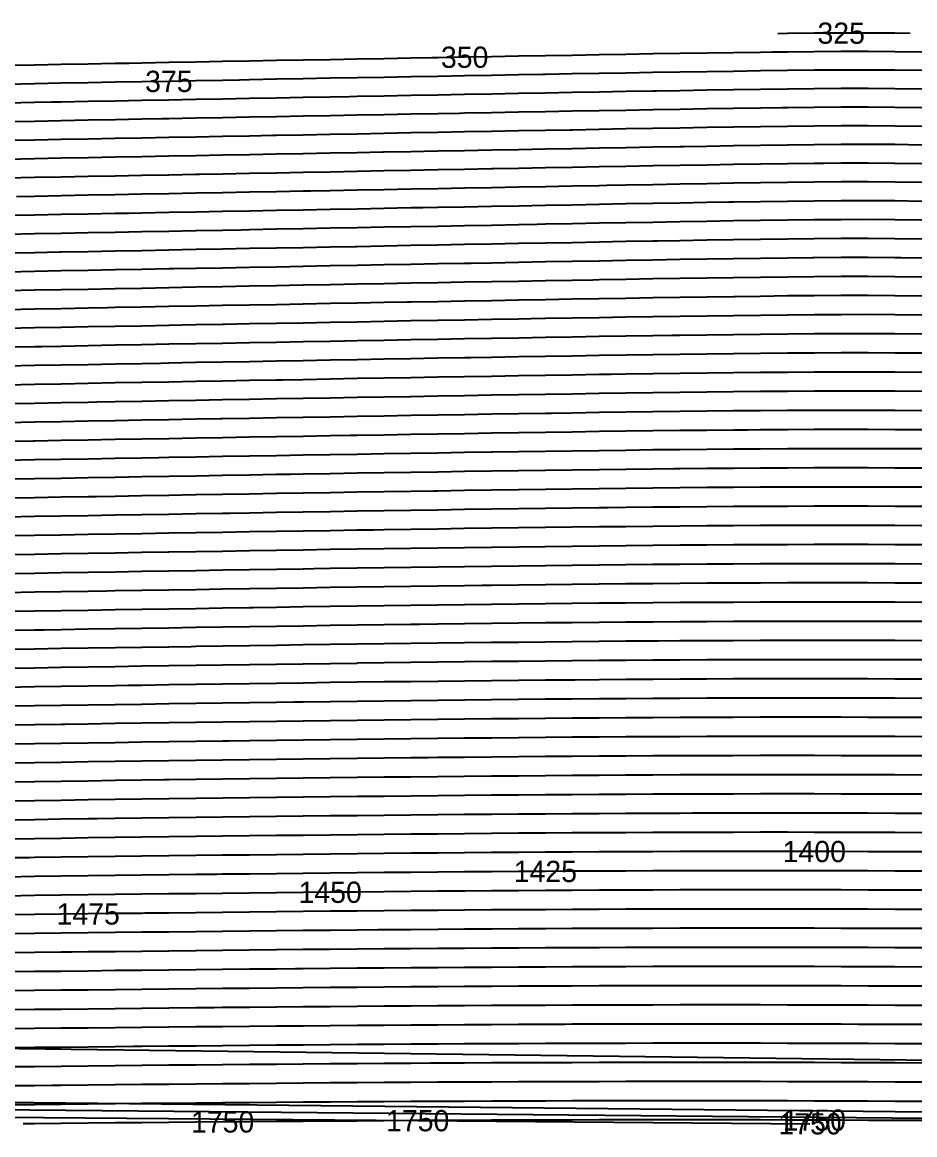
# Model space of a CAD drawing. Header units: metres. Extents: x 228 to 3387, y 31 to 162.
# Drawn here: x 1330 to 1435, y 31.4 to 162.3 of the extents above; entities that cross this region are included whole.
import ezdxf
from ezdxf.enums import TextEntityAlignment as Align

# ---------------------------------------------------------------- set-up
doc = ezdxf.new("R2010")
doc.units = ezdxf.units.M
for name, color, linetype in [('Vs_1000', 7, 'Continuous'), ('Vs_1025', 7, 'Continuous'), ('Vs_1050', 7, 'Continuous'), ('Vs_1075', 7, 'Continuous'), ('Vs_1100', 7, 'Continuous'), ('Vs_1125', 7, 'Continuous'), ('Vs_1150', 7, 'Continuous'), ('Vs_1175', 7, 'Continuous'), ('Vs_1200', 7, 'Continuous'), ('Vs_1225', 7, 'Continuous'), ('Vs_1250', 7, 'Continuous'), ('Vs_1275', 7, 'Continuous'), ('Vs_1300', 7, 'Continuous'), ('Vs_1325', 7, 'Continuous'), ('Vs_1350', 7, 'Continuous'), ('Vs_1375', 7, 'Continuous'), ('Vs_1400', 7, 'Continuous'), ('Vs_1425', 7, 'Continuous'), ('Vs_1450', 7, 'Continuous'), ('Vs_1475', 7, 'Continuous'), ('Vs_1500', 7, 'Continuous'), ('Vs_1525', 7, 'Continuous'), ('Vs_1550', 7, 'Continuous'), ('Vs_1575', 7, 'Continuous'), ('Vs_1600', 7, 'Continuous'), ('Vs_1625', 7, 'Continuous'), ('Vs_1650', 7, 'Continuous'), ('Vs_1675', 7, 'Continuous'), ('Vs_1700', 7, 'Continuous'), ('Vs_1725', 7, 'Continuous'), ('Vs_1750', 7, 'Continuous'), ('Vs_325', 7, 'Continuous'), ('Vs_350', 7, 'Continuous'), ('Vs_375', 7, 'Continuous'), ('Vs_400', 7, 'Continuous'), ('Vs_425', 7, 'Continuous'), ('Vs_450', 7, 'Continuous'), ('Vs_475', 7, 'Continuous'), ('Vs_500', 7, 'Continuous'), ('Vs_525', 7, 'Continuous'), ('Vs_550', 7, 'Continuous'), ('Vs_575', 7, 'Continuous'), ('Vs_600', 7, 'Continuous'), ('Vs_625', 7, 'Continuous'), ('Vs_650', 7, 'Continuous'), ('Vs_675', 7, 'Continuous'), ('Vs_700', 7, 'Continuous'), ('Vs_725', 7, 'Continuous'), ('Vs_750', 7, 'Continuous'), ('Vs_775', 7, 'Continuous'), ('Vs_800', 7, 'Continuous'), ('Vs_825', 7, 'Continuous'), ('Vs_850', 7, 'Continuous'), ('Vs_875', 7, 'Continuous'), ('Vs_900', 7, 'Continuous'), ('Vs_925', 7, 'Continuous'), ('Vs_950', 7, 'Continuous'), ('Vs_975', 7, 'Continuous')]:
    doc.layers.add(name, color=color, linetype=linetype)

msp = doc.modelspace()

# ---------------------------------------------------------------- linework, layer by layer
at = {"layer": 'Vs_1000'}
msp.add_lwpolyline([(1435.79, 100.8), (1432.63, 100.82), (1429.47, 100.83), (1426.31, 100.83), (1423.15, 100.83), (1419.98, 100.82), (1416.82, 100.81), (1413.66, 100.8), (1410.5, 100.78), (1407.34, 100.76), (1404.18, 100.73), (1401.01, 100.7), (1397.85, 100.67), (1394.69, 100.63), (1391.53, 100.59), (1391.44, 100.59), (1388.37, 100.55), (1385.2, 100.51), (1382.04, 100.47), (1378.88, 100.43), (1375.72, 100.38), (1372.56, 100.34), (1369.4, 100.29), (1366.23, 100.24), (1363.07, 100.19), (1359.91, 100.14), (1356.75, 100.09), (1353.59, 100.04), (1350.43, 99.99), (1347.26, 99.94), (1347.24, 99.94), (1344.1, 99.89), (1340.94, 99.84), (1337.78, 99.78), (1334.62, 99.73), (1331.45, 99.68), (1328.29, 99.62)], dxfattribs=at)
at = {"layer": 'Vs_1025'}
msp.add_lwpolyline([(1435.79, 98.55), (1432.63, 98.56), (1429.47, 98.57), (1426.31, 98.58), (1423.15, 98.58), (1419.98, 98.57), (1416.82, 98.56), (1413.66, 98.55), (1410.5, 98.53), (1407.34, 98.51), (1404.18, 98.48), (1401.01, 98.45), (1397.85, 98.42), (1394.69, 98.39), (1391.53, 98.35), (1388.37, 98.31), (1385.2, 98.27), (1382.04, 98.23), (1378.88, 98.19), (1375.72, 98.15), (1372.56, 98.1), (1369.4, 98.06), (1366.23, 98.01), (1364.31, 97.98), (1363.07, 97.96), (1359.91, 97.91), (1356.75, 97.86), (1353.59, 97.81), (1350.43, 97.76), (1347.26, 97.71), (1344.1, 97.66), (1340.94, 97.61), (1337.78, 97.56), (1334.62, 97.5), (1331.45, 97.45), (1328.29, 97.4)], dxfattribs=at)
at = {"layer": 'Vs_1050'}
msp.add_lwpolyline([(1435.79, 96.29), (1432.63, 96.31), (1429.47, 96.32), (1426.31, 96.32), (1423.15, 96.32), (1419.98, 96.32), (1416.82, 96.31), (1413.66, 96.29), (1410.5, 96.28), (1407.34, 96.26), (1404.18, 96.23), (1401.01, 96.21), (1397.85, 96.18), (1394.69, 96.14), (1391.53, 96.11), (1388.37, 96.07), (1385.2, 96.03), (1384.09, 96.02), (1382.04, 95.99), (1378.88, 95.95), (1375.72, 95.91), (1372.56, 95.87), (1369.4, 95.82), (1366.23, 95.78), (1363.07, 95.73), (1359.91, 95.68), (1356.75, 95.63), (1353.59, 95.58), (1350.43, 95.53), (1347.26, 95.48), (1344.1, 95.43), (1340.94, 95.38), (1339.98, 95.37), (1337.78, 95.33), (1334.62, 95.28), (1331.45, 95.23), (1328.29, 95.17)], dxfattribs=at)
at = {"layer": 'Vs_1075'}
msp.add_lwpolyline([(1435.79, 94.04), (1432.63, 94.05), (1429.47, 94.06), (1428.86, 94.06), (1426.31, 94.06), (1423.15, 94.06), (1419.98, 94.06), (1419.7, 94.06), (1416.82, 94.05), (1413.66, 94.04), (1410.5, 94.03), (1407.34, 94.01), (1404.18, 93.98), (1401.01, 93.96), (1397.85, 93.93), (1394.69, 93.9), (1391.53, 93.87), (1388.37, 93.83), (1385.2, 93.79), (1382.04, 93.75), (1378.88, 93.71), (1375.72, 93.67), (1372.56, 93.63), (1369.4, 93.59), (1366.23, 93.54), (1363.07, 93.5), (1359.91, 93.45), (1357.16, 93.41), (1356.75, 93.4), (1353.59, 93.35), (1350.43, 93.3), (1347.26, 93.25), (1344.1, 93.21), (1340.94, 93.15), (1337.78, 93.1), (1334.62, 93.05), (1331.45, 93), (1328.29, 92.95)], dxfattribs=at)
at = {"layer": 'Vs_1100'}
msp.add_lwpolyline([(1435.79, 91.78), (1432.63, 91.79), (1429.47, 91.8), (1426.31, 91.81), (1423.15, 91.81), (1419.98, 91.81), (1416.82, 91.8), (1413.66, 91.79), (1410.5, 91.77), (1407.34, 91.75), (1404.18, 91.73), (1401.01, 91.71), (1397.85, 91.68), (1394.69, 91.65), (1391.53, 91.62), (1388.37, 91.59), (1385.2, 91.55), (1382.04, 91.51), (1378.88, 91.47), (1376.74, 91.45), (1375.72, 91.43), (1372.56, 91.39), (1369.4, 91.35), (1366.23, 91.31), (1363.07, 91.26), (1359.91, 91.22), (1356.75, 91.17), (1353.59, 91.12), (1350.43, 91.07), (1347.26, 91.02), (1344.1, 90.98), (1340.94, 90.93), (1337.78, 90.88), (1334.62, 90.83), (1332.61, 90.79), (1331.45, 90.78), (1328.29, 90.72)], dxfattribs=at)
at = {"layer": 'Vs_1125'}
msp.add_lwpolyline([(1435.79, 89.52), (1432.63, 89.54), (1429.47, 89.55), (1426.31, 89.55), (1423.15, 89.55), (1419.98, 89.55), (1416.82, 89.54), (1413.66, 89.53), (1410.5, 89.52), (1407.34, 89.5), (1404.79, 89.49), (1404.18, 89.48), (1401.01, 89.46), (1397.85, 89.43), (1394.69, 89.41), (1391.53, 89.38), (1388.37, 89.34), (1385.2, 89.31), (1382.04, 89.27), (1378.88, 89.23), (1375.72, 89.2), (1372.56, 89.15), (1369.4, 89.11), (1366.23, 89.07), (1363.07, 89.03), (1359.91, 88.98), (1356.75, 88.94), (1353.59, 88.89), (1350.43, 88.84), (1349.9, 88.83), (1347.26, 88.79), (1344.1, 88.75), (1340.94, 88.7), (1337.78, 88.65), (1334.62, 88.6), (1331.45, 88.55), (1328.29, 88.5)], dxfattribs=at)
at = {"layer": 'Vs_1150'}
msp.add_lwpolyline([(1435.79, 87.27), (1432.63, 87.28), (1429.47, 87.29), (1426.31, 87.3), (1423.15, 87.3), (1419.98, 87.3), (1416.82, 87.29), (1413.66, 87.28), (1410.5, 87.27), (1407.34, 87.25), (1404.18, 87.23), (1401.01, 87.21), (1397.85, 87.19), (1394.69, 87.16), (1391.53, 87.13), (1388.37, 87.1), (1385.2, 87.07), (1382.04, 87.03), (1378.88, 86.99), (1375.72, 86.96), (1372.56, 86.92), (1369.4, 86.88), (1369.35, 86.87), (1366.23, 86.83), (1363.07, 86.79), (1359.91, 86.75), (1356.75, 86.7), (1353.59, 86.66), (1350.43, 86.61), (1347.26, 86.56), (1344.1, 86.52), (1340.94, 86.47), (1337.78, 86.42), (1334.62, 86.37), (1331.45, 86.32), (1328.29, 86.27)], dxfattribs=at)
at = {"layer": 'Vs_1175'}
msp.add_lwpolyline([(1435.79, 85.01), (1432.63, 85.02), (1429.47, 85.03), (1426.31, 85.04), (1423.15, 85.04), (1419.98, 85.04), (1416.82, 85.04), (1413.66, 85.03), (1410.5, 85.02), (1407.34, 85), (1404.18, 84.98), (1401.01, 84.96), (1397.85, 84.94), (1394.98, 84.91), (1394.69, 84.91), (1391.53, 84.88), (1388.37, 84.85), (1385.2, 84.82), (1382.04, 84.79), (1378.88, 84.75), (1375.72, 84.71), (1372.56, 84.68), (1369.4, 84.64), (1366.23, 84.6), (1363.07, 84.55), (1359.91, 84.51), (1356.75, 84.47), (1353.59, 84.42), (1350.43, 84.38), (1347.26, 84.33), (1344.1, 84.28), (1342.53, 84.26), (1340.94, 84.24), (1337.78, 84.19), (1334.62, 84.14), (1331.45, 84.09), (1328.29, 84.04)], dxfattribs=at)
at = {"layer": 'Vs_1200'}
msp.add_lwpolyline([(1435.79, 82.75), (1432.63, 82.77), (1429.47, 82.78), (1426.31, 82.78), (1423.15, 82.79), (1419.98, 82.79), (1416.82, 82.78), (1413.66, 82.77), (1410.5, 82.76), (1407.34, 82.75), (1404.18, 82.73), (1401.01, 82.71), (1397.85, 82.69), (1394.69, 82.66), (1391.53, 82.64), (1388.37, 82.61), (1385.2, 82.58), (1382.04, 82.54), (1378.88, 82.51), (1375.72, 82.47), (1372.56, 82.44), (1369.4, 82.4), (1366.23, 82.36), (1363.07, 82.32), (1361.9, 82.3), (1359.91, 82.28), (1356.75, 82.23), (1353.59, 82.19), (1350.43, 82.14), (1347.26, 82.1), (1344.1, 82.05), (1340.94, 82.01), (1337.78, 81.96), (1334.62, 81.91), (1331.45, 81.86), (1328.29, 81.82)], dxfattribs=at)
at = {"layer": 'Vs_1225'}
msp.add_lwpolyline([(1435.79, 80.5), (1432.63, 80.51), (1429.47, 80.52), (1426.31, 80.53), (1423.15, 80.53), (1419.98, 80.53), (1416.82, 80.53), (1413.66, 80.52), (1410.5, 80.51), (1407.34, 80.5), (1404.18, 80.48), (1401.01, 80.46), (1397.85, 80.44), (1394.69, 80.42), (1391.53, 80.39), (1388.37, 80.36), (1386.18, 80.34), (1385.2, 80.33), (1382.04, 80.3), (1378.88, 80.27), (1375.72, 80.23), (1372.56, 80.2), (1369.4, 80.16), (1366.23, 80.12), (1363.07, 80.08), (1359.91, 80.04), (1356.75, 80), (1353.59, 79.95), (1350.43, 79.91), (1347.26, 79.87), (1344.1, 79.82), (1340.94, 79.78), (1337.78, 79.73), (1335.03, 79.69), (1334.62, 79.68), (1331.45, 79.64), (1328.29, 79.59)], dxfattribs=at)
at = {"layer": 'Vs_1250'}
msp.add_lwpolyline([(1435.79, 78.24), (1432.63, 78.25), (1429.47, 78.26), (1426.31, 78.27), (1423.15, 78.27), (1419.98, 78.27), (1416.82, 78.27), (1413.66, 78.27), (1410.5, 78.26), (1407.34, 78.24), (1404.18, 78.23), (1401.01, 78.21), (1397.85, 78.19), (1394.69, 78.17), (1391.53, 78.14), (1388.37, 78.12), (1385.2, 78.09), (1382.04, 78.06), (1378.88, 78.02), (1375.72, 77.99), (1372.56, 77.96), (1369.4, 77.92), (1366.23, 77.88), (1363.07, 77.84), (1359.91, 77.8), (1356.75, 77.76), (1354.34, 77.73), (1353.59, 77.72), (1350.43, 77.68), (1347.26, 77.63), (1344.1, 77.59), (1340.94, 77.54), (1337.78, 77.5), (1334.62, 77.45), (1331.45, 77.41), (1328.29, 77.36)], dxfattribs=at)
at = {"layer": 'Vs_1275'}
msp.add_lwpolyline([(1435.79, 75.98), (1432.63, 76), (1429.47, 76.01), (1426.31, 76.01), (1423.15, 76.02), (1419.98, 76.02), (1416.82, 76.02), (1413.66, 76.01), (1410.5, 76), (1407.34, 75.99), (1404.18, 75.98), (1401.01, 75.96), (1397.85, 75.94), (1394.69, 75.92), (1391.53, 75.9), (1388.37, 75.87), (1385.2, 75.84), (1382.04, 75.81), (1378.88, 75.78), (1377.74, 75.77), (1375.72, 75.75), (1372.56, 75.71), (1369.4, 75.68), (1366.23, 75.64), (1363.07, 75.6), (1359.91, 75.56), (1356.75, 75.52), (1353.59, 75.48), (1350.43, 75.44), (1347.26, 75.4), (1344.1, 75.36), (1340.94, 75.31), (1337.78, 75.27), (1334.62, 75.22), (1331.45, 75.18), (1328.29, 75.13)], dxfattribs=at)
at = {"layer": 'Vs_1300'}
msp.add_lwpolyline([(1435.79, 73.73), (1432.63, 73.74), (1429.47, 73.75), (1426.31, 73.76), (1423.15, 73.76), (1419.98, 73.76), (1416.82, 73.76), (1413.66, 73.76), (1410.5, 73.75), (1407.34, 73.74), (1404.18, 73.72), (1401.01, 73.71), (1397.85, 73.69), (1394.69, 73.67), (1391.53, 73.65), (1388.37, 73.62), (1385.2, 73.6), (1382.04, 73.57), (1378.88, 73.54), (1375.72, 73.5), (1372.56, 73.47), (1369.4, 73.44), (1366.23, 73.4), (1363.07, 73.36), (1359.91, 73.33), (1356.75, 73.29), (1353.59, 73.25), (1350.43, 73.21), (1347.26, 73.16), (1346.66, 73.16), (1344.1, 73.12), (1340.94, 73.08), (1337.78, 73.03), (1334.62, 72.99), (1331.45, 72.94), (1328.29, 72.9)], dxfattribs=at)
at = {"layer": 'Vs_1325'}
msp.add_lwpolyline([(1435.79, 71.47), (1432.63, 71.48), (1429.47, 71.49), (1426.31, 71.5), (1423.15, 71.51), (1419.98, 71.51), (1416.82, 71.51), (1413.66, 71.5), (1410.5, 71.49), (1407.34, 71.49), (1404.18, 71.47), (1401.01, 71.46), (1397.85, 71.44), (1394.69, 71.42), (1391.53, 71.4), (1388.37, 71.37), (1385.2, 71.35), (1382.04, 71.32), (1378.88, 71.29), (1375.72, 71.26), (1372.56, 71.23), (1369.42, 71.2), (1369.4, 71.2), (1366.23, 71.16), (1363.07, 71.12), (1359.91, 71.09), (1356.75, 71.05), (1353.59, 71.01), (1350.43, 70.97), (1347.26, 70.93), (1344.1, 70.89), (1340.94, 70.84), (1337.78, 70.8), (1334.62, 70.76), (1331.45, 70.71), (1328.29, 70.67)], dxfattribs=at)
at = {"layer": 'Vs_1350'}
msp.add_lwpolyline([(1435.79, 69.21), (1432.63, 69.22), (1429.47, 69.24), (1429.38, 69.24), (1426.31, 69.24), (1423.15, 69.25), (1419.98, 69.25), (1416.82, 69.25), (1413.66, 69.25), (1410.5, 69.24), (1408.83, 69.24), (1407.34, 69.23), (1404.18, 69.22), (1401.01, 69.21), (1397.85, 69.19), (1394.69, 69.17), (1391.53, 69.15), (1388.37, 69.13), (1385.2, 69.1), (1382.04, 69.08), (1378.88, 69.05), (1375.72, 69.02), (1372.56, 68.99), (1369.4, 68.95), (1366.23, 68.92), (1363.07, 68.88), (1359.91, 68.85), (1356.75, 68.81), (1353.59, 68.77), (1350.43, 68.73), (1347.26, 68.69), (1344.1, 68.65), (1340.94, 68.61), (1338.85, 68.58), (1337.78, 68.57), (1334.62, 68.53), (1331.45, 68.48), (1328.29, 68.44)], dxfattribs=at)
at = {"layer": 'Vs_1375'}
msp.add_lwpolyline([(1435.79, 66.95), (1432.63, 66.97), (1429.47, 66.98), (1426.31, 66.99), (1423.15, 66.99), (1419.98, 67), (1416.82, 67), (1413.66, 66.99), (1410.5, 66.99), (1407.34, 66.98), (1404.18, 66.97), (1401.01, 66.95), (1397.85, 66.94), (1394.69, 66.92), (1391.53, 66.9), (1388.37, 66.88), (1385.2, 66.86), (1382.04, 66.83), (1378.88, 66.8), (1375.72, 66.77), (1372.56, 66.74), (1369.4, 66.71), (1366.23, 66.68), (1363.07, 66.64), (1361.17, 66.62), (1359.91, 66.61), (1356.75, 66.57), (1353.59, 66.54), (1350.43, 66.5), (1347.26, 66.46), (1344.1, 66.42), (1340.94, 66.38), (1337.78, 66.34), (1334.62, 66.29), (1331.45, 66.25), (1328.29, 66.21)], dxfattribs=at)
at = {"layer": 'Vs_1400'}
msp.add_lwpolyline([(1435.79, 64.7), (1432.63, 64.71), (1429.47, 64.72), (1426.31, 64.73), (1423.15, 64.74), (1419.98, 64.74), (1416.82, 64.74), (1413.66, 64.74), (1410.5, 64.73), (1407.34, 64.73), (1404.18, 64.72), (1401.01, 64.7), (1397.85, 64.69), (1394.69, 64.67), (1393.38, 64.66), (1391.53, 64.65), (1388.37, 64.63), (1385.2, 64.61), (1382.04, 64.58), (1378.88, 64.56), (1375.72, 64.53), (1372.56, 64.5), (1369.4, 64.47), (1366.23, 64.44), (1363.07, 64.4), (1359.91, 64.37), (1356.75, 64.33), (1353.59, 64.3), (1350.43, 64.26), (1347.26, 64.22), (1344.1, 64.18), (1340.94, 64.14), (1337.78, 64.1), (1334.62, 64.06), (1331.45, 64.02), (1330.87, 64.01), (1328.29, 63.98)], dxfattribs=at)
at = {"layer": 'Vs_1425'}
msp.add_lwpolyline([(1435.79, 62.44), (1432.63, 62.45), (1429.47, 62.46), (1426.31, 62.47), (1423.15, 62.48), (1419.98, 62.48), (1416.82, 62.48), (1413.66, 62.48), (1410.5, 62.48), (1407.34, 62.47), (1404.18, 62.46), (1401.01, 62.45), (1397.85, 62.44), (1394.69, 62.42), (1391.53, 62.4), (1388.37, 62.38), (1385.2, 62.36), (1382.04, 62.34), (1378.88, 62.31), (1375.72, 62.28), (1372.56, 62.26), (1369.4, 62.23), (1366.23, 62.2), (1363.07, 62.16), (1359.91, 62.13), (1356.75, 62.09), (1353.59, 62.06), (1352.85, 62.05), (1350.43, 62.02), (1347.26, 61.98), (1344.1, 61.95), (1340.94, 61.91), (1337.78, 61.87), (1334.62, 61.83), (1331.45, 61.79), (1328.29, 61.74)], dxfattribs=at)
at = {"layer": 'Vs_1450'}
msp.add_lwpolyline([(1435.79, 60.18), (1432.63, 60.2), (1429.47, 60.21), (1426.31, 60.22), (1423.15, 60.22), (1419.98, 60.23), (1416.82, 60.23), (1413.66, 60.23), (1410.5, 60.22), (1407.34, 60.22), (1404.18, 60.21), (1401.01, 60.2), (1397.85, 60.19), (1394.69, 60.17), (1391.53, 60.15), (1388.37, 60.13), (1385.2, 60.11), (1382.06, 60.09), (1382.04, 60.09), (1378.88, 60.07), (1375.72, 60.04), (1372.56, 60.01), (1369.4, 59.98), (1366.23, 59.95), (1363.07, 59.92), (1359.91, 59.89), (1356.75, 59.85), (1353.59, 59.82), (1350.43, 59.78), (1347.26, 59.75), (1344.1, 59.71), (1340.94, 59.67), (1337.78, 59.63), (1334.62, 59.59), (1331.45, 59.55), (1328.29, 59.51)], dxfattribs=at)
at = {"layer": 'Vs_1475'}
msp.add_lwpolyline([(1435.79, 57.92), (1432.63, 57.94), (1429.47, 57.95), (1426.31, 57.96), (1423.15, 57.97), (1419.98, 57.97), (1416.82, 57.97), (1413.66, 57.97), (1410.5, 57.97), (1407.34, 57.96), (1404.18, 57.96), (1401.01, 57.95), (1397.85, 57.93), (1394.69, 57.92), (1391.53, 57.9), (1388.37, 57.89), (1385.2, 57.87), (1382.04, 57.84), (1378.88, 57.82), (1375.72, 57.79), (1372.56, 57.77), (1369.4, 57.74), (1366.23, 57.71), (1363.07, 57.68), (1359.91, 57.65), (1356.75, 57.62), (1353.59, 57.58), (1350.43, 57.55), (1347.26, 57.51), (1344.44, 57.48), (1344.1, 57.47), (1340.94, 57.44), (1337.78, 57.4), (1334.62, 57.36), (1331.45, 57.32), (1328.29, 57.28)], dxfattribs=at)
at = {"layer": 'Vs_1500'}
msp.add_lwpolyline([(1435.79, 55.67), (1432.63, 55.68), (1429.47, 55.69), (1426.31, 55.7), (1423.15, 55.71), (1419.98, 55.72), (1416.82, 55.72), (1413.66, 55.72), (1410.5, 55.72), (1407.34, 55.71), (1404.18, 55.7), (1401.01, 55.69), (1397.85, 55.68), (1394.69, 55.67), (1391.53, 55.65), (1388.37, 55.64), (1385.2, 55.62), (1382.04, 55.6), (1378.88, 55.57), (1375.72, 55.55), (1372.56, 55.52), (1371.89, 55.52), (1369.4, 55.5), (1366.23, 55.47), (1363.07, 55.44), (1359.91, 55.41), (1356.75, 55.37), (1353.59, 55.34), (1350.43, 55.31), (1347.26, 55.27), (1344.1, 55.24), (1340.94, 55.2), (1337.78, 55.16), (1334.62, 55.12), (1331.45, 55.09), (1328.29, 55.05)], dxfattribs=at)
at = {"layer": 'Vs_1525'}
msp.add_lwpolyline([(1435.79, 53.41), (1432.63, 53.42), (1429.47, 53.44), (1426.31, 53.45), (1423.15, 53.45), (1419.98, 53.46), (1416.82, 53.46), (1413.66, 53.46), (1410.5, 53.46), (1407.34, 53.46), (1404.18, 53.45), (1401.01, 53.44), (1397.85, 53.43), (1394.69, 53.42), (1391.53, 53.4), (1388.37, 53.39), (1385.2, 53.37), (1382.04, 53.35), (1378.88, 53.33), (1375.72, 53.3), (1372.56, 53.28), (1369.4, 53.25), (1366.23, 53.22), (1363.07, 53.2), (1359.91, 53.17), (1356.75, 53.13), (1353.59, 53.1), (1350.43, 53.07), (1347.26, 53.03), (1344.1, 53), (1340.94, 52.96), (1337.78, 52.93), (1335.91, 52.9), (1334.62, 52.89), (1331.45, 52.85), (1328.29, 52.81)], dxfattribs=at)
at = {"layer": 'Vs_1550'}
msp.add_lwpolyline([(1435.79, 51.15), (1432.63, 51.17), (1429.47, 51.18), (1426.31, 51.19), (1423.15, 51.2), (1419.98, 51.2), (1416.82, 51.21), (1413.66, 51.21), (1410.5, 51.21), (1407.34, 51.2), (1404.18, 51.2), (1401.01, 51.19), (1397.85, 51.18), (1394.69, 51.17), (1391.53, 51.15), (1388.37, 51.14), (1385.2, 51.12), (1382.04, 51.1), (1378.88, 51.08), (1375.72, 51.06), (1372.56, 51.03), (1369.4, 51.01), (1366.23, 50.98), (1363.07, 50.95), (1362.15, 50.94), (1359.91, 50.92), (1356.75, 50.89), (1353.59, 50.86), (1350.43, 50.83), (1347.26, 50.8), (1344.1, 50.76), (1340.94, 50.73), (1337.78, 50.69), (1334.62, 50.65), (1331.45, 50.62), (1328.29, 50.58)], dxfattribs=at)
at = {"layer": 'Vs_1575'}
msp.add_lwpolyline([(1435.79, 48.89), (1432.63, 48.91), (1429.47, 48.92), (1426.31, 48.93), (1423.15, 48.94), (1419.98, 48.95), (1416.82, 48.95), (1413.66, 48.95), (1410.5, 48.95), (1407.34, 48.95), (1404.18, 48.94), (1401.01, 48.94), (1397.85, 48.93), (1394.69, 48.92), (1391.53, 48.9), (1388.37, 48.89), (1385.2, 48.87), (1382.04, 48.85), (1378.88, 48.83), (1375.72, 48.81), (1372.56, 48.79), (1369.4, 48.76), (1366.23, 48.74), (1363.07, 48.71), (1359.91, 48.68), (1356.75, 48.65), (1353.59, 48.62), (1350.43, 48.59), (1347.26, 48.56), (1344.1, 48.52), (1340.94, 48.49), (1337.78, 48.45), (1334.62, 48.42), (1331.45, 48.38), (1328.29, 48.34)], dxfattribs=at)
at = {"layer": 'Vs_1600'}
for points in [[(1435.79, 46.63), (1432.63, 46.65), (1429.47, 46.66), (1426.31, 46.68), (1423.15, 46.69), (1419.98, 46.69), (1416.82, 46.7), (1413.66, 46.7), (1410.5, 46.7), (1407.34, 46.7), (1404.18, 46.69), (1401.01, 46.69), (1397.85, 46.68), (1394.69, 46.67), (1391.53, 46.65), (1388.37, 46.64), (1385.2, 46.62), (1382.04, 46.61), (1378.88, 46.59), (1375.72, 46.57), (1372.56, 46.54), (1369.4, 46.52), (1366.23, 46.49), (1363.07, 46.47), (1359.91, 46.44), (1356.75, 46.41), (1353.59, 46.38), (1352.59, 46.37), (1350.43, 46.35), (1347.26, 46.32), (1344.1, 46.29), (1340.94, 46.25), (1337.78, 46.22), (1334.62, 46.18), (1331.45, 46.15), (1328.29, 46.11)], [(1154.75, 43.81), (1740.73, 36.33)]]:
    msp.add_lwpolyline(points, dxfattribs=at)
at = {"layer": 'Vs_1625'}
msp.add_lwpolyline([(1435.79, 44.38), (1432.63, 44.39), (1429.47, 44.41), (1428.32, 44.41), (1426.31, 44.42), (1423.15, 44.43), (1419.98, 44.44), (1416.82, 44.44), (1413.66, 44.44), (1410.5, 44.44), (1407.34, 44.44), (1404.18, 44.44), (1401.01, 44.43), (1397.85, 44.43), (1394.69, 44.42), (1393.86, 44.41), (1391.53, 44.4), (1388.37, 44.39), (1385.2, 44.37), (1382.04, 44.36), (1378.88, 44.34), (1375.72, 44.32), (1372.56, 44.3), (1369.4, 44.27), (1366.23, 44.25), (1363.07, 44.22), (1359.91, 44.2), (1356.75, 44.17), (1353.59, 44.14), (1350.43, 44.11), (1347.26, 44.08), (1344.1, 44.05), (1340.94, 44.02), (1337.78, 43.98), (1334.62, 43.95), (1331.45, 43.91), (1328.29, 43.88)], dxfattribs=at)
at = {"layer": 'Vs_1650'}
msp.add_lwpolyline([(1435.79, 42.12), (1432.63, 42.14), (1429.47, 42.15), (1426.31, 42.16), (1423.15, 42.17), (1419.98, 42.18), (1416.82, 42.19), (1413.66, 42.19), (1410.5, 42.19), (1407.34, 42.19), (1404.18, 42.19), (1401.01, 42.18), (1397.85, 42.17), (1394.69, 42.16), (1391.53, 42.15), (1388.37, 42.14), (1385.2, 42.13), (1382.04, 42.11), (1378.88, 42.09), (1375.72, 42.07), (1372.56, 42.05), (1369.4, 42.03), (1366.23, 42.01), (1363.07, 41.98), (1359.91, 41.96), (1356.75, 41.93), (1353.59, 41.9), (1350.43, 41.87), (1347.26, 41.84), (1344.1, 41.81), (1343.06, 41.8), (1340.94, 41.78), (1337.78, 41.74), (1334.62, 41.71), (1331.45, 41.68), (1328.29, 41.64)], dxfattribs=at)
at = {"layer": 'Vs_1675'}
msp.add_lwpolyline([(1435.79, 39.86), (1432.63, 39.88), (1429.47, 39.89), (1426.31, 39.91), (1423.15, 39.92), (1419.98, 39.92), (1416.82, 39.93), (1413.66, 39.93), (1410.5, 39.94), (1407.34, 39.94), (1404.18, 39.93), (1401.01, 39.93), (1397.85, 39.92), (1394.69, 39.91), (1391.53, 39.9), (1388.37, 39.89), (1385.2, 39.88), (1382.04, 39.86), (1378.88, 39.84), (1377.98, 39.84), (1375.72, 39.83), (1372.56, 39.81), (1369.4, 39.78), (1366.23, 39.76), (1363.07, 39.74), (1359.91, 39.71), (1356.75, 39.69), (1353.59, 39.66), (1350.43, 39.63), (1347.26, 39.6), (1344.1, 39.57), (1340.94, 39.54), (1337.78, 39.51), (1334.62, 39.47), (1331.45, 39.44), (1328.29, 39.41)], dxfattribs=at)
at = {"layer": 'Vs_1700'}
for points in [[(1435.79, 37.6), (1432.63, 37.62), (1429.47, 37.64), (1426.31, 37.65), (1423.15, 37.66), (1419.98, 37.67), (1416.82, 37.68), (1413.66, 37.68), (1410.5, 37.68), (1407.34, 37.68), (1404.18, 37.68), (1401.01, 37.68), (1397.85, 37.67), (1394.69, 37.66), (1391.53, 37.65), (1388.37, 37.64), (1385.2, 37.63), (1382.04, 37.61), (1378.88, 37.6), (1375.72, 37.58), (1372.56, 37.56), (1369.4, 37.54), (1366.23, 37.52), (1363.07, 37.49), (1359.91, 37.47), (1356.75, 37.44), (1353.59, 37.42), (1350.43, 37.39), (1347.26, 37.36), (1344.1, 37.33), (1340.94, 37.3), (1337.78, 37.27), (1334.62, 37.24), (1333.49, 37.23), (1331.45, 37.2), (1328.29, 37.17)], [(1245.04, 36.13), (1571.45, 32.72)]]:
    msp.add_lwpolyline(points, dxfattribs=at)
at = {"layer": 'Vs_1725'}
for points in [[(1435.79, 35.35), (1432.63, 35.36), (1429.47, 35.38), (1426.31, 35.39), (1423.15, 35.4), (1419.98, 35.41), (1416.82, 35.42), (1413.66, 35.42), (1410.5, 35.43), (1407.34, 35.43), (1404.18, 35.43), (1401.01, 35.42), (1397.85, 35.42), (1394.69, 35.41), (1391.53, 35.4), (1388.37, 35.39), (1385.2, 35.38), (1382.04, 35.36), (1378.88, 35.35), (1375.72, 35.33), (1372.56, 35.31), (1369.4, 35.29), (1366.23, 35.27), (1365.27, 35.27), (1363.07, 35.25), (1359.91, 35.23), (1356.75, 35.2), (1353.59, 35.18), (1350.43, 35.15), (1347.26, 35.12), (1344.1, 35.09), (1340.94, 35.06), (1337.78, 35.03), (1334.62, 35), (1331.45, 34.97), (1328.29, 34.94)], [(1301.34, 34.63), (1508.34, 32.72)]]:
    msp.add_lwpolyline(points, dxfattribs=at)
at = {"layer": 'Vs_1750'}
for points in [[(228, 42.32), (1376.52, 33.09)], [(1376.52, 33.09), (1375.72, 33.09), (1372.56, 33.07), (1369.4, 33.05), (1366.23, 33.03), (1363.07, 33.01), (1359.91, 32.98), (1356.75, 32.96), (1353.59, 32.94), (1350.43, 32.91), (1347.26, 32.88), (1344.1, 32.85), (1340.94, 32.82), (1337.78, 32.79), (1334.62, 32.76), (1331.45, 32.73), (1330.12, 32.72)], [(1435.79, 33.09), (1432.63, 33.11), (1429.47, 33.12), (1426.31, 33.14), (1423.15, 33.15), (1419.98, 33.16), (1416.82, 33.17), (1413.66, 33.17), (1410.5, 33.17), (1407.34, 33.17), (1404.18, 33.17), (1401.01, 33.17), (1397.85, 33.17), (1394.69, 33.16), (1391.53, 33.15), (1388.37, 33.14), (1385.2, 33.13), (1382.04, 33.12), (1378.88, 33.1), (1376.52, 33.09)], [(1376.52, 33.09), (1422.64, 32.72)]]:
    msp.add_lwpolyline(points, dxfattribs=at)
at = {"layer": 'Vs_325'}
msp.add_lwpolyline([(1434.43, 160.93), (1432.63, 160.96), (1429.47, 160.98), (1426.31, 160.98), (1423.15, 160.96), (1419.98, 160.93), (1418.88, 160.91)], dxfattribs=at)
at = {"layer": 'Vs_350'}
msp.add_lwpolyline([(1435.79, 158.75), (1432.63, 158.79), (1429.47, 158.81), (1426.31, 158.81), (1423.15, 158.79), (1419.98, 158.75), (1418.24, 158.73), (1416.82, 158.72), (1413.66, 158.67), (1410.5, 158.63), (1407.34, 158.58), (1404.18, 158.53), (1401.01, 158.48), (1397.85, 158.43), (1394.69, 158.37), (1391.53, 158.32), (1388.37, 158.26), (1385.2, 158.21), (1382.04, 158.15), (1378.88, 158.09), (1378.17, 158.08), (1375.72, 158.04), (1372.56, 157.98), (1369.4, 157.92), (1366.23, 157.86), (1363.07, 157.81), (1359.91, 157.75), (1356.75, 157.69), (1353.59, 157.63), (1350.43, 157.57), (1347.26, 157.51), (1344.1, 157.46), (1342.56, 157.43), (1340.94, 157.4), (1337.78, 157.34), (1334.62, 157.28), (1331.45, 157.22), (1328.29, 157.16)], dxfattribs=at)
at = {"layer": 'Vs_375'}
msp.add_lwpolyline([(1435.79, 156.57), (1432.63, 156.62), (1429.47, 156.64), (1426.31, 156.64), (1423.15, 156.61), (1419.98, 156.58), (1416.82, 156.54), (1413.66, 156.49), (1410.5, 156.45), (1407.34, 156.4), (1404.18, 156.34), (1401.01, 156.29), (1397.85, 156.24), (1394.69, 156.18), (1391.53, 156.13), (1391.25, 156.12), (1388.37, 156.07), (1385.2, 156.01), (1382.04, 155.96), (1378.88, 155.9), (1375.72, 155.84), (1372.56, 155.78), (1369.4, 155.72), (1366.23, 155.67), (1363.07, 155.61), (1359.91, 155.55), (1356.75, 155.49), (1355.55, 155.47), (1353.59, 155.43), (1350.43, 155.37), (1347.26, 155.31), (1344.1, 155.25), (1340.94, 155.2), (1337.78, 155.14), (1334.62, 155.08), (1331.45, 155.02), (1328.29, 154.96)], dxfattribs=at)
at = {"layer": 'Vs_400'}
msp.add_lwpolyline([(1435.79, 154.4), (1432.63, 154.44), (1429.47, 154.47), (1426.31, 154.46), (1423.15, 154.43), (1419.98, 154.4), (1416.82, 154.35), (1413.66, 154.31), (1410.5, 154.26), (1407.34, 154.21), (1404.61, 154.16), (1404.18, 154.15), (1401.01, 154.1), (1397.85, 154.04), (1394.69, 153.99), (1391.53, 153.93), (1388.37, 153.87), (1385.2, 153.82), (1382.04, 153.76), (1378.88, 153.7), (1375.72, 153.64), (1372.56, 153.58), (1369.4, 153.52), (1368.49, 153.51), (1366.23, 153.47), (1363.07, 153.41), (1359.91, 153.35), (1356.75, 153.29), (1353.59, 153.23), (1350.43, 153.17), (1347.26, 153.11), (1344.1, 153.05), (1340.94, 152.99), (1337.78, 152.93), (1334.62, 152.88), (1333.47, 152.85), (1331.45, 152.82), (1328.29, 152.76)], dxfattribs=at)
at = {"layer": 'Vs_425'}
msp.add_lwpolyline([(1435.79, 152.21), (1432.63, 152.25), (1429.47, 152.28), (1426.31, 152.27), (1423.15, 152.25), (1419.98, 152.21), (1419.37, 152.2), (1416.82, 152.17), (1413.66, 152.12), (1410.5, 152.07), (1407.34, 152.01), (1404.18, 151.96), (1401.01, 151.9), (1397.85, 151.85), (1394.69, 151.79), (1391.53, 151.73), (1388.37, 151.68), (1385.2, 151.62), (1382.04, 151.56), (1381.42, 151.55), (1378.88, 151.5), (1375.72, 151.44), (1372.56, 151.38), (1369.4, 151.32), (1366.23, 151.26), (1363.07, 151.21), (1359.91, 151.15), (1356.75, 151.09), (1353.59, 151.03), (1350.43, 150.97), (1347.26, 150.91), (1346.49, 150.89), (1344.1, 150.85), (1340.94, 150.79), (1337.78, 150.73), (1334.62, 150.67), (1331.45, 150.61), (1328.29, 150.55)], dxfattribs=at)
at = {"layer": 'Vs_450'}
msp.add_lwpolyline([(1435.79, 150.02), (1432.63, 150.06), (1429.47, 150.09), (1426.31, 150.08), (1423.15, 150.06), (1419.98, 150.02), (1416.82, 149.97), (1413.66, 149.92), (1410.5, 149.87), (1407.34, 149.82), (1404.18, 149.76), (1401.01, 149.71), (1397.85, 149.65), (1394.69, 149.59), (1394.43, 149.59), (1391.53, 149.53), (1388.37, 149.48), (1385.2, 149.42), (1382.04, 149.36), (1378.88, 149.3), (1375.72, 149.24), (1372.56, 149.18), (1369.4, 149.12), (1366.23, 149.06), (1363.07, 149), (1359.91, 148.94), (1359.47, 148.93), (1356.75, 148.88), (1353.59, 148.82), (1350.43, 148.76), (1347.26, 148.7), (1344.1, 148.65), (1340.94, 148.59), (1337.78, 148.53), (1334.62, 148.47), (1331.45, 148.41), (1328.29, 148.35)], dxfattribs=at)
at = {"layer": 'Vs_475'}
msp.add_lwpolyline([(1435.79, 147.82), (1432.63, 147.87), (1429.47, 147.9), (1426.31, 147.89), (1423.15, 147.86), (1419.98, 147.82), (1416.82, 147.78), (1413.66, 147.73), (1410.5, 147.67), (1407.86, 147.63), (1407.34, 147.62), (1404.18, 147.56), (1401.01, 147.51), (1397.85, 147.45), (1394.69, 147.39), (1391.53, 147.33), (1388.37, 147.27), (1385.2, 147.21), (1382.04, 147.16), (1378.88, 147.1), (1375.72, 147.04), (1372.56, 146.98), (1372.43, 146.97), (1369.4, 146.92), (1366.23, 146.86), (1363.07, 146.8), (1359.91, 146.74), (1356.75, 146.68), (1353.59, 146.62), (1350.43, 146.56), (1347.26, 146.5), (1344.1, 146.44), (1340.94, 146.38), (1337.8, 146.32), (1337.78, 146.32), (1334.62, 146.26), (1331.45, 146.2), (1328.29, 146.14)], dxfattribs=at)
at = {"layer": 'Vs_500'}
msp.add_lwpolyline([(1435.79, 145.62), (1432.63, 145.67), (1432.53, 145.67), (1429.47, 145.69), (1426.31, 145.69), (1424.28, 145.67), (1423.15, 145.66), (1419.98, 145.62), (1416.82, 145.57), (1413.66, 145.52), (1410.5, 145.47), (1407.34, 145.42), (1404.18, 145.36), (1401.01, 145.3), (1397.85, 145.25), (1394.69, 145.19), (1391.53, 145.13), (1388.37, 145.07), (1385.46, 145.02), (1385.2, 145.01), (1382.04, 144.95), (1378.88, 144.89), (1375.72, 144.83), (1372.56, 144.77), (1369.4, 144.71), (1366.23, 144.65), (1363.07, 144.59), (1359.91, 144.53), (1356.75, 144.47), (1353.59, 144.41), (1350.87, 144.36), (1350.43, 144.35), (1347.26, 144.29), (1344.1, 144.23), (1340.94, 144.17), (1337.78, 144.11), (1334.62, 144.06), (1331.45, 144), (1328.29, 143.94)], dxfattribs=at)
at = {"layer": 'Vs_525'}
msp.add_lwpolyline([(1435.79, 143.42), (1432.63, 143.46), (1429.47, 143.49), (1426.31, 143.48), (1423.15, 143.45), (1419.98, 143.41), (1416.82, 143.37), (1413.66, 143.32), (1410.5, 143.26), (1407.34, 143.21), (1404.18, 143.15), (1401.01, 143.1), (1398.76, 143.06), (1397.85, 143.04), (1394.69, 142.98), (1391.53, 142.92), (1388.37, 142.86), (1385.2, 142.8), (1382.04, 142.74), (1378.88, 142.68), (1375.72, 142.62), (1372.56, 142.56), (1369.4, 142.5), (1366.23, 142.45), (1363.95, 142.4), (1363.07, 142.39), (1359.91, 142.33), (1356.75, 142.27), (1353.59, 142.21), (1350.43, 142.15), (1347.26, 142.09), (1344.1, 142.03), (1340.94, 141.97), (1337.78, 141.91), (1334.62, 141.85), (1331.45, 141.79), (1329.36, 141.75)], dxfattribs=at)
at = {"layer": 'Vs_550'}
msp.add_lwpolyline([(1435.79, 141.2), (1432.63, 141.25), (1429.47, 141.27), (1426.31, 141.26), (1423.15, 141.24), (1419.98, 141.2), (1416.82, 141.15), (1413.66, 141.1), (1413.09, 141.1), (1410.5, 141.05), (1407.34, 141), (1404.18, 140.94), (1401.01, 140.89), (1397.85, 140.83), (1394.69, 140.77), (1391.53, 140.71), (1388.37, 140.65), (1385.2, 140.59), (1382.04, 140.53), (1378.88, 140.48), (1377.12, 140.44), (1375.72, 140.42), (1372.56, 140.36), (1369.4, 140.3), (1366.23, 140.24), (1363.07, 140.18), (1359.91, 140.12), (1356.75, 140.06), (1353.59, 140), (1350.43, 139.94), (1347.26, 139.88), (1344.1, 139.82), (1342.56, 139.79), (1340.94, 139.76), (1337.78, 139.7), (1334.62, 139.64), (1331.45, 139.58), (1328.29, 139.52)], dxfattribs=at)
at = {"layer": 'Vs_575'}
msp.add_lwpolyline([(1435.79, 138.99), (1432.63, 139.03), (1429.47, 139.05), (1426.31, 139.04), (1423.15, 139.02), (1419.98, 138.98), (1416.82, 138.94), (1413.66, 138.89), (1410.5, 138.84), (1407.34, 138.78), (1404.18, 138.73), (1401.01, 138.67), (1397.85, 138.62), (1394.69, 138.56), (1391.53, 138.5), (1390.55, 138.48), (1388.37, 138.44), (1385.2, 138.38), (1382.04, 138.32), (1378.88, 138.26), (1375.72, 138.21), (1372.56, 138.15), (1369.4, 138.09), (1366.23, 138.03), (1363.07, 137.97), (1359.91, 137.91), (1356.75, 137.85), (1355.8, 137.83), (1353.59, 137.79), (1350.43, 137.73), (1347.26, 137.67), (1344.1, 137.61), (1340.94, 137.55), (1337.78, 137.49), (1334.62, 137.43), (1331.45, 137.37), (1328.29, 137.31)], dxfattribs=at)
at = {"layer": 'Vs_600'}
msp.add_lwpolyline([(1435.79, 136.76), (1432.63, 136.8), (1429.47, 136.83), (1426.31, 136.82), (1423.15, 136.79), (1419.98, 136.76), (1416.82, 136.72), (1413.66, 136.67), (1410.5, 136.62), (1407.34, 136.57), (1404.74, 136.52), (1404.18, 136.51), (1401.01, 136.46), (1397.85, 136.4), (1394.69, 136.34), (1391.53, 136.29), (1388.37, 136.23), (1385.2, 136.17), (1382.04, 136.11), (1378.88, 136.05), (1375.72, 135.99), (1372.56, 135.93), (1369.4, 135.87), (1369.15, 135.87), (1366.23, 135.81), (1363.07, 135.75), (1359.91, 135.7), (1356.75, 135.64), (1353.59, 135.58), (1350.43, 135.52), (1347.26, 135.46), (1344.1, 135.4), (1340.94, 135.34), (1337.78, 135.28), (1334.62, 135.22), (1334.45, 135.22), (1331.45, 135.16), (1328.29, 135.1)], dxfattribs=at)
at = {"layer": 'Vs_625'}
msp.add_lwpolyline([(1435.79, 134.53), (1433.38, 134.56), (1432.63, 134.57), (1429.47, 134.59), (1426.31, 134.59), (1423.15, 134.57), (1422.92, 134.56), (1419.98, 134.53), (1416.82, 134.49), (1413.66, 134.45), (1410.5, 134.4), (1407.34, 134.35), (1404.18, 134.29), (1401.01, 134.24), (1397.85, 134.18), (1394.69, 134.13), (1391.53, 134.07), (1388.37, 134.01), (1385.2, 133.95), (1382.79, 133.91), (1382.04, 133.9), (1378.88, 133.84), (1375.72, 133.78), (1372.56, 133.72), (1369.4, 133.66), (1366.23, 133.6), (1363.07, 133.54), (1359.91, 133.48), (1356.75, 133.42), (1353.59, 133.36), (1350.43, 133.3), (1347.85, 133.26), (1347.26, 133.25), (1344.1, 133.19), (1340.94, 133.13), (1337.78, 133.07), (1334.62, 133.01), (1331.45, 132.95), (1328.29, 132.89)], dxfattribs=at)
at = {"layer": 'Vs_650'}
msp.add_lwpolyline([(1435.79, 132.3), (1432.63, 132.34), (1429.47, 132.36), (1426.31, 132.35), (1423.15, 132.33), (1419.98, 132.3), (1416.82, 132.26), (1413.66, 132.22), (1410.5, 132.17), (1407.34, 132.12), (1404.18, 132.07), (1401.01, 132.02), (1397.85, 131.96), (1397.13, 131.95), (1394.69, 131.91), (1391.53, 131.85), (1388.37, 131.79), (1385.2, 131.74), (1382.04, 131.68), (1378.88, 131.62), (1375.72, 131.56), (1372.56, 131.5), (1369.4, 131.45), (1366.23, 131.39), (1363.07, 131.33), (1361.41, 131.3), (1359.91, 131.27), (1356.75, 131.21), (1353.59, 131.15), (1350.43, 131.09), (1347.26, 131.03), (1344.1, 130.97), (1340.94, 130.91), (1337.78, 130.85), (1334.62, 130.8), (1331.45, 130.74), (1328.29, 130.68)], dxfattribs=at)
at = {"layer": 'Vs_675'}
msp.add_lwpolyline([(1435.79, 130.06), (1432.63, 130.1), (1429.47, 130.12), (1426.31, 130.11), (1423.15, 130.09), (1419.98, 130.07), (1416.82, 130.03), (1413.86, 129.99), (1413.66, 129.99), (1410.5, 129.94), (1407.34, 129.89), (1404.18, 129.84), (1401.01, 129.79), (1397.85, 129.74), (1394.69, 129.68), (1391.53, 129.63), (1388.37, 129.57), (1385.2, 129.52), (1382.04, 129.46), (1378.88, 129.4), (1375.72, 129.34), (1375.28, 129.34), (1372.56, 129.29), (1369.4, 129.23), (1366.23, 129.17), (1363.07, 129.11), (1359.91, 129.05), (1356.75, 128.99), (1353.59, 128.94), (1350.43, 128.88), (1347.26, 128.82), (1344.1, 128.76), (1340.94, 128.7), (1340.05, 128.68), (1337.78, 128.64), (1334.62, 128.58), (1331.45, 128.52), (1328.29, 128.46)], dxfattribs=at)
at = {"layer": 'Vs_700'}
msp.add_lwpolyline([(1435.79, 127.82), (1432.63, 127.86), (1429.47, 127.88), (1426.31, 127.87), (1423.15, 127.85), (1419.98, 127.83), (1416.82, 127.79), (1413.66, 127.75), (1410.5, 127.71), (1407.34, 127.66), (1404.18, 127.62), (1401.01, 127.57), (1397.85, 127.51), (1394.69, 127.46), (1391.53, 127.41), (1389.85, 127.38), (1388.37, 127.35), (1385.2, 127.3), (1382.04, 127.24), (1378.88, 127.18), (1375.72, 127.13), (1372.56, 127.07), (1369.4, 127.01), (1366.23, 126.95), (1363.07, 126.89), (1359.91, 126.84), (1356.75, 126.78), (1353.81, 126.72), (1353.59, 126.72), (1350.43, 126.66), (1347.26, 126.6), (1344.1, 126.54), (1340.94, 126.49), (1337.78, 126.43), (1334.62, 126.37), (1331.45, 126.31), (1328.29, 126.25)], dxfattribs=at)
at = {"layer": 'Vs_725'}
msp.add_lwpolyline([(1435.79, 125.58), (1432.63, 125.61), (1429.47, 125.63), (1426.31, 125.63), (1423.15, 125.61), (1419.98, 125.58), (1416.82, 125.55), (1413.66, 125.52), (1410.5, 125.48), (1407.34, 125.43), (1406.38, 125.42), (1404.18, 125.38), (1401.01, 125.34), (1397.85, 125.29), (1394.69, 125.23), (1391.53, 125.18), (1388.37, 125.13), (1385.2, 125.07), (1382.04, 125.02), (1378.88, 124.96), (1375.72, 124.9), (1372.56, 124.85), (1369.4, 124.79), (1367.91, 124.76), (1366.23, 124.73), (1363.07, 124.68), (1359.91, 124.62), (1356.75, 124.56), (1353.59, 124.5), (1350.43, 124.44), (1347.26, 124.39), (1344.1, 124.33), (1340.94, 124.27), (1337.78, 124.21), (1334.62, 124.15), (1332.32, 124.11), (1331.45, 124.09), (1328.29, 124.04)], dxfattribs=at)
at = {"layer": 'Vs_750'}
msp.add_lwpolyline([(1435.79, 123.33), (1432.63, 123.36), (1429.47, 123.38), (1426.31, 123.38), (1423.15, 123.36), (1419.98, 123.34), (1416.82, 123.31), (1413.66, 123.28), (1410.5, 123.24), (1407.34, 123.2), (1404.18, 123.15), (1401.01, 123.1), (1397.85, 123.06), (1394.69, 123), (1391.53, 122.95), (1388.37, 122.9), (1385.2, 122.85), (1382.71, 122.8), (1382.04, 122.79), (1378.88, 122.74), (1375.72, 122.68), (1372.56, 122.63), (1369.4, 122.57), (1366.23, 122.51), (1363.07, 122.46), (1359.91, 122.4), (1356.75, 122.34), (1353.59, 122.28), (1350.43, 122.23), (1347.26, 122.17), (1346.28, 122.15), (1344.1, 122.11), (1340.94, 122.05), (1337.78, 121.99), (1334.62, 121.94), (1331.45, 121.88), (1328.29, 121.82)], dxfattribs=at)
at = {"layer": 'Vs_775'}
msp.add_lwpolyline([(1435.79, 121.09), (1432.63, 121.11), (1429.47, 121.13), (1426.31, 121.13), (1423.15, 121.11), (1419.98, 121.09), (1416.82, 121.07), (1413.66, 121.03), (1410.5, 121), (1407.34, 120.96), (1404.18, 120.92), (1401.01, 120.87), (1399.26, 120.84), (1397.85, 120.82), (1394.69, 120.77), (1391.53, 120.72), (1388.37, 120.67), (1385.2, 120.62), (1382.04, 120.57), (1378.88, 120.51), (1375.72, 120.46), (1372.56, 120.4), (1369.4, 120.35), (1366.23, 120.29), (1363.07, 120.23), (1360.62, 120.19), (1359.91, 120.18), (1356.75, 120.12), (1353.59, 120.06), (1350.43, 120.01), (1347.26, 119.95), (1344.1, 119.89), (1340.94, 119.84), (1337.78, 119.78), (1334.62, 119.72), (1331.45, 119.66), (1328.29, 119.6)], dxfattribs=at)
at = {"layer": 'Vs_800'}
msp.add_lwpolyline([(1435.79, 118.84), (1432.63, 118.86), (1429.47, 118.87), (1426.31, 118.87), (1423.15, 118.86), (1419.98, 118.84), (1416.82, 118.82), (1413.66, 118.79), (1410.5, 118.76), (1407.34, 118.72), (1404.18, 118.68), (1401.01, 118.63), (1397.85, 118.59), (1394.69, 118.54), (1391.53, 118.49), (1388.37, 118.44), (1385.2, 118.39), (1382.04, 118.34), (1378.88, 118.29), (1375.72, 118.23), (1375.65, 118.23), (1372.56, 118.18), (1369.4, 118.12), (1366.23, 118.07), (1363.07, 118.01), (1359.91, 117.96), (1356.75, 117.9), (1353.59, 117.84), (1350.43, 117.79), (1347.26, 117.73), (1344.1, 117.67), (1340.94, 117.62), (1338.8, 117.58), (1337.78, 117.56), (1334.62, 117.5), (1331.45, 117.44), (1328.29, 117.39)], dxfattribs=at)
at = {"layer": 'Vs_825'}
msp.add_lwpolyline([(1435.79, 116.58), (1432.63, 116.6), (1429.47, 116.62), (1426.31, 116.62), (1423.15, 116.61), (1419.98, 116.59), (1416.82, 116.57), (1413.66, 116.55), (1410.5, 116.51), (1407.34, 116.48), (1404.18, 116.44), (1401.01, 116.4), (1397.85, 116.35), (1394.69, 116.31), (1392.27, 116.27), (1391.53, 116.26), (1388.37, 116.21), (1385.2, 116.16), (1382.04, 116.11), (1378.88, 116.06), (1375.72, 116.01), (1372.56, 115.95), (1369.4, 115.9), (1366.23, 115.84), (1363.07, 115.79), (1359.91, 115.73), (1356.75, 115.68), (1353.59, 115.62), (1353.35, 115.62), (1350.43, 115.57), (1347.26, 115.51), (1344.1, 115.45), (1340.94, 115.4), (1337.78, 115.34), (1334.62, 115.28), (1331.45, 115.23), (1328.29, 115.17)], dxfattribs=at)
at = {"layer": 'Vs_850'}
msp.add_lwpolyline([(1435.79, 114.33), (1432.63, 114.35), (1429.47, 114.36), (1426.31, 114.36), (1423.15, 114.36), (1419.98, 114.34), (1416.82, 114.32), (1415.31, 114.31), (1413.66, 114.3), (1410.5, 114.27), (1407.34, 114.24), (1404.18, 114.2), (1401.01, 114.16), (1397.85, 114.12), (1394.69, 114.07), (1391.53, 114.03), (1388.37, 113.98), (1385.2, 113.93), (1382.04, 113.88), (1378.88, 113.83), (1375.72, 113.78), (1372.56, 113.72), (1369.4, 113.67), (1368.6, 113.66), (1366.23, 113.62), (1363.07, 113.56), (1359.91, 113.51), (1356.75, 113.45), (1353.59, 113.4), (1350.43, 113.34), (1347.26, 113.29), (1344.1, 113.23), (1340.94, 113.18), (1337.78, 113.12), (1334.62, 113.06), (1331.45, 113.01), (1331.32, 113.01), (1328.29, 112.95)], dxfattribs=at)
at = {"layer": 'Vs_875'}
msp.add_lwpolyline([(1435.79, 112.08), (1432.63, 112.09), (1429.47, 112.1), (1426.31, 112.11), (1423.15, 112.1), (1419.98, 112.09), (1416.82, 112.07), (1413.66, 112.05), (1410.5, 112.02), (1407.34, 111.99), (1404.18, 111.96), (1401.01, 111.92), (1397.85, 111.88), (1394.69, 111.83), (1391.53, 111.79), (1388.37, 111.74), (1385.32, 111.7), (1385.2, 111.7), (1382.04, 111.65), (1378.88, 111.6), (1375.72, 111.55), (1372.56, 111.5), (1369.4, 111.44), (1366.23, 111.39), (1363.07, 111.34), (1359.91, 111.28), (1356.75, 111.23), (1353.59, 111.18), (1350.43, 111.12), (1347.26, 111.07), (1346.08, 111.05), (1344.1, 111.01), (1340.94, 110.96), (1337.78, 110.9), (1334.62, 110.84), (1331.45, 110.79), (1328.29, 110.73)], dxfattribs=at)
at = {"layer": 'Vs_900'}
msp.add_lwpolyline([(1435.79, 109.82), (1432.63, 109.84), (1429.47, 109.85), (1426.31, 109.85), (1423.15, 109.85), (1419.98, 109.84), (1416.82, 109.82), (1413.66, 109.8), (1410.5, 109.78), (1407.34, 109.75), (1406.68, 109.74), (1404.18, 109.71), (1401.01, 109.68), (1397.85, 109.64), (1394.69, 109.6), (1391.53, 109.55), (1388.37, 109.51), (1385.2, 109.46), (1382.04, 109.42), (1378.88, 109.37), (1375.72, 109.32), (1372.56, 109.27), (1369.4, 109.22), (1366.23, 109.16), (1363.07, 109.11), (1361.54, 109.09), (1359.91, 109.06), (1356.75, 109), (1353.59, 108.95), (1350.43, 108.9), (1347.26, 108.84), (1344.1, 108.79), (1340.94, 108.73), (1337.78, 108.68), (1334.62, 108.62), (1331.45, 108.57), (1328.29, 108.51)], dxfattribs=at)
at = {"layer": 'Vs_925'}
msp.add_lwpolyline([(1435.79, 107.57), (1432.63, 107.58), (1429.47, 107.59), (1426.31, 107.6), (1423.15, 107.59), (1419.98, 107.59), (1416.82, 107.57), (1413.66, 107.55), (1410.5, 107.53), (1407.34, 107.5), (1404.18, 107.47), (1401.01, 107.43), (1397.85, 107.4), (1394.69, 107.36), (1391.53, 107.32), (1388.37, 107.27), (1385.2, 107.23), (1382.04, 107.18), (1378.88, 107.13), (1378.37, 107.13), (1375.72, 107.08), (1372.56, 107.04), (1369.4, 106.99), (1366.23, 106.93), (1363.07, 106.88), (1359.91, 106.83), (1356.75, 106.78), (1353.59, 106.73), (1350.43, 106.67), (1347.26, 106.62), (1344.1, 106.56), (1340.94, 106.51), (1338.77, 106.47), (1337.78, 106.46), (1334.62, 106.4), (1331.45, 106.35), (1328.29, 106.29)], dxfattribs=at)
at = {"layer": 'Vs_950'}
msp.add_lwpolyline([(1435.79, 105.31), (1432.63, 105.33), (1429.47, 105.34), (1426.31, 105.34), (1423.15, 105.34), (1419.98, 105.33), (1416.82, 105.32), (1413.66, 105.3), (1410.5, 105.28), (1407.34, 105.25), (1404.18, 105.22), (1401.01, 105.19), (1398.93, 105.17), (1397.85, 105.15), (1394.69, 105.12), (1391.53, 105.08), (1388.37, 105.03), (1385.2, 104.99), (1382.04, 104.95), (1378.88, 104.9), (1375.72, 104.85), (1372.56, 104.8), (1369.4, 104.75), (1366.23, 104.7), (1363.07, 104.65), (1359.91, 104.6), (1356.75, 104.55), (1354.42, 104.51), (1353.59, 104.5), (1350.43, 104.45), (1347.26, 104.39), (1344.1, 104.34), (1340.94, 104.29), (1337.78, 104.23), (1334.62, 104.18), (1331.45, 104.12), (1328.29, 104.07)], dxfattribs=at)
at = {"layer": 'Vs_975'}
msp.add_lwpolyline([(1435.79, 103.06), (1432.63, 103.07), (1429.47, 103.08), (1426.31, 103.09), (1423.15, 103.09), (1419.98, 103.08), (1416.82, 103.07), (1413.66, 103.05), (1410.5, 103.03), (1407.34, 103), (1404.18, 102.98), (1401.01, 102.94), (1397.85, 102.91), (1394.69, 102.87), (1391.53, 102.84), (1388.37, 102.79), (1385.2, 102.75), (1382.04, 102.71), (1378.88, 102.66), (1375.72, 102.62), (1372.56, 102.57), (1371.38, 102.55), (1369.4, 102.52), (1366.23, 102.47), (1363.07, 102.42), (1359.91, 102.37), (1356.75, 102.32), (1353.59, 102.27), (1350.43, 102.22), (1347.26, 102.17), (1344.1, 102.11), (1340.94, 102.06), (1337.78, 102.01), (1334.62, 101.95), (1331.45, 101.9), (1331.41, 101.9), (1328.29, 101.85)], dxfattribs=at)

# ---------------------------------------------------------------- texts
at = {"layer": 'Vs_1400'}
msp.add_text('1400', height=2.5, dxfattribs=at).set_placement((1423.15, 64.74), align=Align.MIDDLE_CENTER)
at = {"layer": 'Vs_1425'}
msp.add_text('1425', height=2.5, dxfattribs=at).set_placement((1391.53, 62.4), align=Align.MIDDLE_CENTER)
at = {"layer": 'Vs_1450'}
msp.add_text('1450', height=2.5, dxfattribs=at).set_placement((1366.23, 59.95), align=Align.MIDDLE_CENTER)
at = {"layer": 'Vs_1475'}
msp.add_text('1475', height=2.5, dxfattribs=at).set_placement((1337.78, 57.4), align=Align.MIDDLE_CENTER)
at = {"layer": 'Vs_1750'}
for p in [(1353.59, 32.94), (1376.52, 33.09), (1423.15, 33.15), (1422.64, 32.72)]:
    msp.add_text('1750', height=2.5, dxfattribs=at).set_placement(p, align=Align.MIDDLE_CENTER)
at = {"layer": 'Vs_325'}
msp.add_text('325', height=2.5, dxfattribs=at).set_placement((1426.31, 160.98), align=Align.MIDDLE_CENTER)
at = {"layer": 'Vs_350'}
msp.add_text('350', height=2.5, dxfattribs=at).set_placement((1382.04, 158.15), align=Align.MIDDLE_CENTER)
at = {"layer": 'Vs_375'}
msp.add_text('375', height=2.5, dxfattribs=at).set_placement((1347.26, 155.31), align=Align.MIDDLE_CENTER)

doc.saveas('drawing.dxf')
